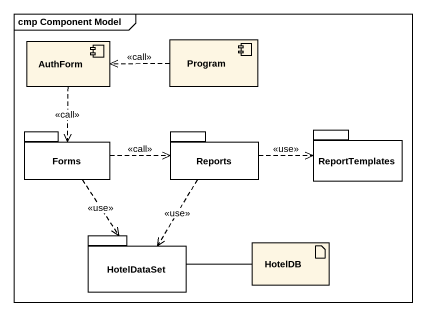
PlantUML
@startuml
mainframe cmp Component Model
component Program
component AuthForm
package Forms {
}
package Reports {
}
package ReportTemplates {
}
package HotelDataSet {
}
artifact HotelDB
Program .left.> AuthForm : <<call>>
AuthForm ..> Forms : <<call>>
Forms .right.> Reports : <<call>>
Forms ..> HotelDataSet : <<use>>
Reports .right.> ReportTemplates : <<use>>
Reports ..> HotelDataSet : <<use>>
HotelDataSet -right- HotelDB
@enduml
